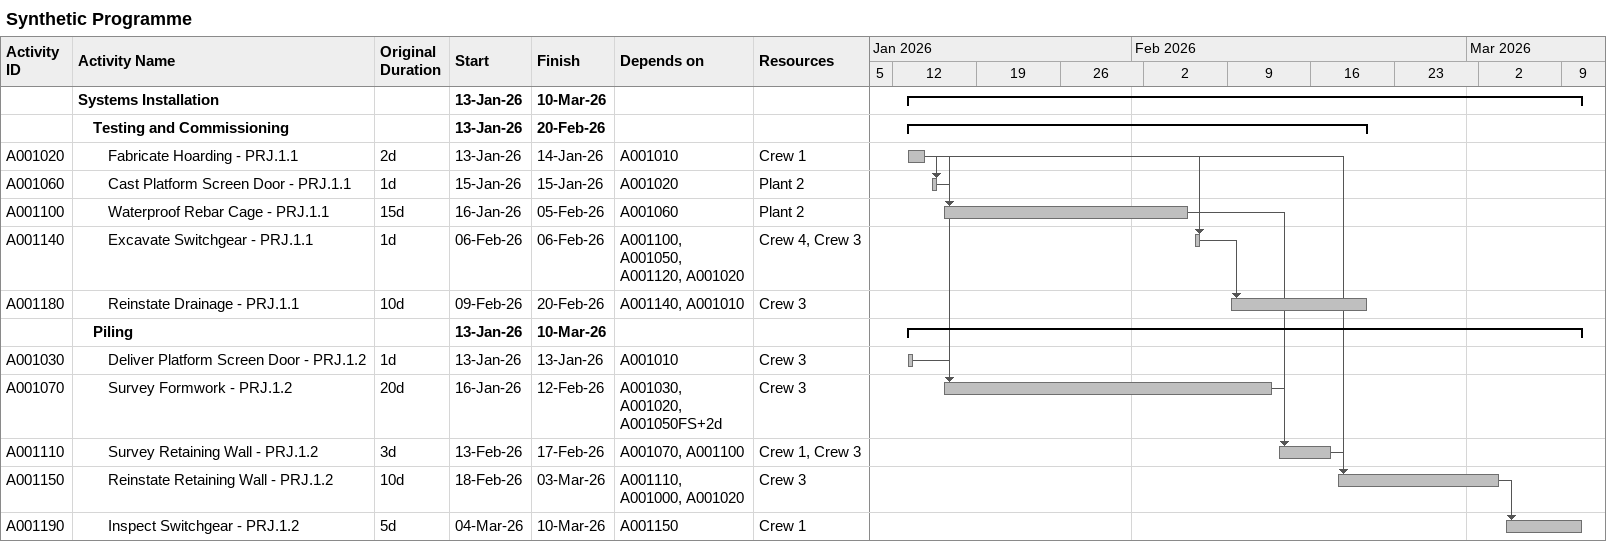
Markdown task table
Synthetic Programme

| ID | Level | Task | Original duration | Start | Finish | Predecessors | Resources |
|---|---|---|---|---|---|---|---|
|  | 1 | **Systems Installation** |  | 2026-01-13 | 2026-03-10 |  |  |
|  | 2 | **Testing and Commissioning** |  | 2026-01-13 | 2026-02-20 |  |  |
| A001020 | 3 | Fabricate Hoarding - PRJ.1.1 | 2d | 2026-01-13 | 2026-01-14 | A001010 | Crew 1 |
| A001060 | 3 | Cast Platform Screen Door - PRJ.1.1 | 1d | 2026-01-15 | 2026-01-15 | A001020 | Plant 2 |
| A001100 | 3 | Waterproof Rebar Cage - PRJ.1.1 | 15d | 2026-01-16 | 2026-02-05 | A001060 | Plant 2 |
| A001140 | 3 | Excavate Switchgear - PRJ.1.1 | 1d | 2026-02-06 | 2026-02-06 | A001100, A001050, A001120, A001020 | Crew 4, Crew 3 |
| A001180 | 3 | Reinstate Drainage - PRJ.1.1 | 10d | 2026-02-09 | 2026-02-20 | A001140, A001010 | Crew 3 |
|  | 2 | **Piling** |  | 2026-01-13 | 2026-03-10 |  |  |
| A001030 | 3 | Deliver Platform Screen Door - PRJ.1.2 | 1d | 2026-01-13 | 2026-01-13 | A001010 | Crew 3 |
| A001070 | 3 | Survey Formwork - PRJ.1.2 | 20d | 2026-01-16 | 2026-02-12 | A001030, A001020, A001050FS+2d | Crew 3 |
| A001110 | 3 | Survey Retaining Wall - PRJ.1.2 | 3d | 2026-02-13 | 2026-02-17 | A001070, A001100 | Crew 1, Crew 3 |
| A001150 | 3 | Reinstate Retaining Wall - PRJ.1.2 | 10d | 2026-02-18 | 2026-03-03 | A001110, A001000, A001020 | Crew 3 |
| A001190 | 3 | Inspect Switchgear - PRJ.1.2 | 5d | 2026-03-04 | 2026-03-10 | A001150 | Crew 1 |
